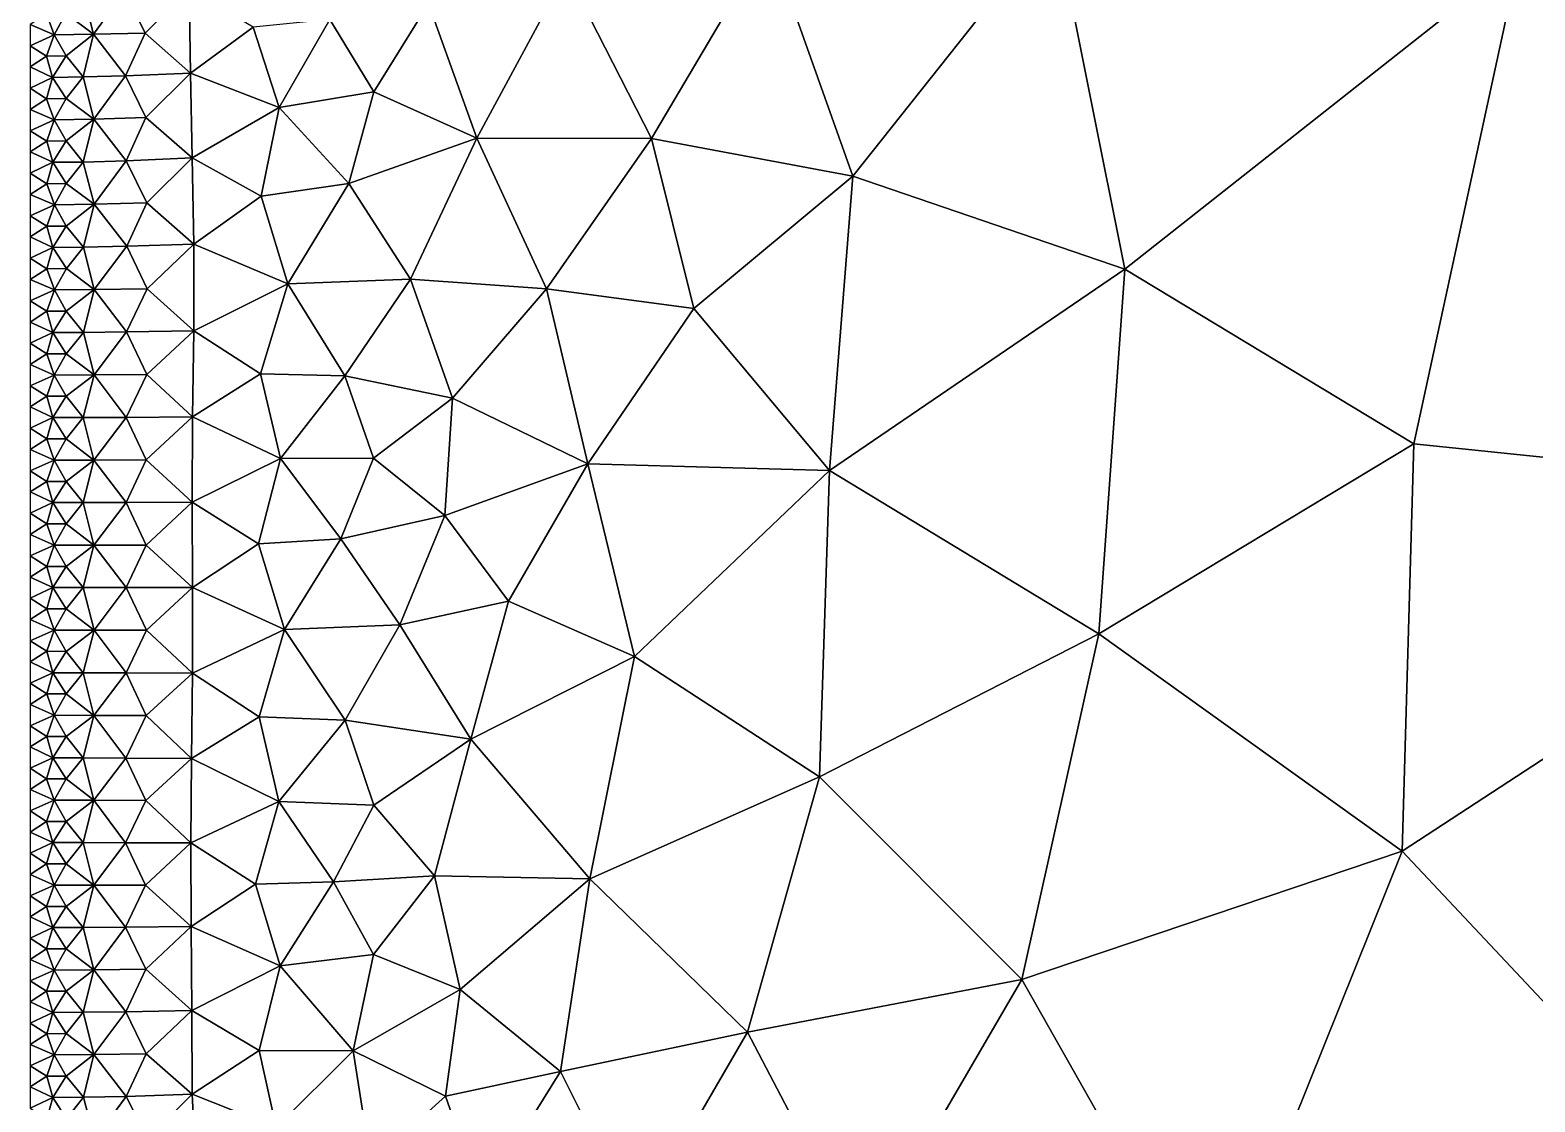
# Model space of a CAD drawing. Header units: metres. Extents: x 1 to 72, y -280 to 0.
# Drawn here: x 1 to 15.17, y -265.73 to -255.63 of the extents above; entities that cross this region are included whole.
import ezdxf

# ---------------------------------------------------------------- set-up
doc = ezdxf.new("R2010")
doc.units = ezdxf.units.M

msp = doc.modelspace()

# ---------------------------------------------------------------- linework, layer by layer
at = {"layer": 'layer', "color": 0}
for points in [[(19.0095, -260.045), (21.854, -251.898), (15.0257, -254.952)], [(8.7514, -257.008), (10.6558, -254.608), (7.95724, -254.783)], [(11.3124, -257.886), (10.6558, -254.608), (8.7514, -257.008)], [(11.3124, -257.886), (15.0257, -254.952), (10.6558, -254.608)], [(6.85283, -256.653), (7.95724, -254.783), (6.05316, -255.086)], [(8.7514, -257.008), (7.95724, -254.783), (6.85283, -256.653)], [(14.0336, -259.531), (15.0257, -254.952), (11.3124, -257.886)], [(14.0336, -259.531), (19.0095, -260.045), (15.0257, -254.952)], [(5.20902, -256.652), (6.05316, -255.086), (4.75415, -255.387)], [(6.85283, -256.653), (6.05316, -255.086), (5.20902, -256.652)], [(1.49653, -255.276), (1.33794, -255.477), (1.59695, -255.673)], [(1.49653, -255.276), (1.59695, -255.673), (1.89266, -255.267)], [(1.89266, -255.267), (1.59695, -255.673), (2.08249, -255.661)], [(1.89266, -255.267), (2.08249, -255.661), (2.49827, -255.248)], [(2.49827, -255.248), (2.08249, -255.661), (2.51084, -256.038)], [(2.49827, -255.248), (2.51084, -256.038), (3.10268, -255.606)], [(3.8221, -255.533), (4.23891, -256.214), (4.75415, -255.387)], [(4.75415, -255.387), (4.23891, -256.214), (5.20902, -256.652)], [(1.15544, -255.479), (1, -255.58), (1.22643, -255.678)], [(1.15544, -255.479), (1.22643, -255.678), (1.33794, -255.477)], [(1.33794, -255.477), (1.22643, -255.678), (1.59695, -255.673)], [(3.10268, -255.606), (3.34483, -256.363), (3.8221, -255.533)], [(3.8221, -255.533), (3.34483, -256.363), (4.23891, -256.214)], [(1, -255.58), (1, -255.781), (1.22643, -255.678)], [(1.22643, -255.678), (1, -255.781), (1.15569, -255.879)], [(1.22643, -255.678), (1.15569, -255.879), (1.33843, -255.877)], [(1.22643, -255.678), (1.33843, -255.877), (1.59695, -255.673)], [(1.59695, -255.673), (1.33843, -255.877), (1.49845, -256.075)], [(1.59695, -255.673), (1.49845, -256.075), (1.8977, -256.064)], [(1.59695, -255.673), (1.8977, -256.064), (2.08249, -255.661)], [(2.08249, -255.661), (1.8977, -256.064), (2.51084, -256.038)], [(3.10268, -255.606), (2.51084, -256.038), (3.34483, -256.363)], [(1, -255.781), (1, -255.981), (1.15569, -255.879)], [(1.15569, -255.879), (1, -255.981), (1.2126, -256.079)], [(1, -255.981), (1, -256.181), (1.2126, -256.079)], [(1.15569, -255.879), (1.2126, -256.079), (1.33843, -255.877)], [(1.33843, -255.877), (1.2126, -256.079), (1.49845, -256.075)], [(1.2126, -256.079), (1, -256.181), (1.15598, -256.28)], [(1.2126, -256.079), (1.15598, -256.28), (1.33924, -256.277)], [(1.2126, -256.079), (1.33924, -256.277), (1.49845, -256.075)], [(1.49845, -256.075), (1.33924, -256.277), (1.60022, -256.472)], [(1.49845, -256.075), (1.60022, -256.472), (1.8977, -256.064)], [(1.8977, -256.064), (1.60022, -256.472), (2.09061, -256.458)], [(1.8977, -256.064), (2.09061, -256.458), (2.51084, -256.038)], [(2.51084, -256.038), (2.09061, -256.458), (2.52777, -256.837)], [(2.51084, -256.038), (2.52777, -256.837), (3.34483, -256.363)], [(1, -256.181), (1, -256.381), (1.15598, -256.28)], [(1.15598, -256.28), (1.22741, -256.479), (1.33924, -256.277)], [(1.33924, -256.277), (1.22741, -256.479), (1.60022, -256.472)], [(3.34483, -256.363), (4.0033, -257.078), (4.23891, -256.214)], [(4.23891, -256.214), (4.0033, -257.078), (5.20902, -256.652)], [(1.15598, -256.28), (1, -256.381), (1.22741, -256.479)], [(1, -256.381), (1, -256.581), (1.22741, -256.479)], [(3.34483, -256.363), (2.52777, -256.837), (3.17604, -257.198)], [(3.34483, -256.363), (3.17604, -257.198), (4.0033, -257.078)], [(1.22741, -256.479), (1, -256.581), (1.15627, -256.68)], [(1.22741, -256.479), (1.15627, -256.68), (1.33986, -256.678)], [(1.22741, -256.479), (1.33986, -256.678), (1.60022, -256.472)], [(1.60022, -256.472), (1.33986, -256.678), (1.50091, -256.876)], [(1.60022, -256.472), (1.50091, -256.876), (1.90441, -256.865)], [(1.60022, -256.472), (1.90441, -256.865), (2.09061, -256.458)], [(2.09061, -256.458), (1.90441, -256.865), (2.52777, -256.837)], [(1, -256.581), (1, -256.781), (1.15627, -256.68)], [(1.15627, -256.68), (1, -256.781), (1.2135, -256.879)], [(1.15627, -256.68), (1.2135, -256.879), (1.33986, -256.678)], [(1.33986, -256.678), (1.2135, -256.879), (1.50091, -256.876)], [(4.0033, -257.078), (4.58384, -257.978), (5.20902, -256.652)], [(5.86329, -258.07), (5.20902, -256.652), (4.58384, -257.978)], [(5.86329, -258.07), (6.85283, -256.653), (5.20902, -256.652)], [(7.25206, -258.256), (6.85283, -256.653), (5.86329, -258.07)], [(7.25206, -258.256), (8.7514, -257.008), (6.85283, -256.653)], [(1, -256.781), (1, -256.982), (1.2135, -256.879)], [(1.90441, -256.865), (2.0994, -257.262), (2.52777, -256.837)], [(2.52777, -256.837), (2.0994, -257.262), (2.54354, -257.65)], [(2.52777, -256.837), (2.54354, -257.65), (3.17604, -257.198)], [(1.2135, -256.879), (1, -256.982), (1.15657, -257.08)], [(1, -256.982), (1, -257.182), (1.15657, -257.08)], [(1.2135, -256.879), (1.15657, -257.08), (1.34069, -257.078)], [(1.2135, -256.879), (1.34069, -257.078), (1.50091, -256.876)], [(1.50091, -256.876), (1.34069, -257.078), (1.60358, -257.274)], [(1.50091, -256.876), (1.60358, -257.274), (1.90441, -256.865)], [(1.90441, -256.865), (1.60358, -257.274), (2.0994, -257.262)], [(1.15657, -257.08), (1, -257.182), (1.2284, -257.28)], [(1.15657, -257.08), (1.2284, -257.28), (1.34069, -257.078)], [(1.34069, -257.078), (1.2284, -257.28), (1.60358, -257.274)], [(3.17604, -257.198), (3.42865, -258.022), (4.0033, -257.078)], [(4.0033, -257.078), (3.42865, -258.022), (4.58384, -257.978)], [(8.53064, -259.782), (8.7514, -257.008), (7.25206, -258.256)], [(8.53064, -259.782), (11.3124, -257.886), (8.7514, -257.008)], [(1, -257.182), (1, -257.382), (1.2284, -257.28)], [(1.60358, -257.274), (1.90983, -257.67), (2.0994, -257.262)], [(2.0994, -257.262), (1.90983, -257.67), (2.54354, -257.65)], [(3.17604, -257.198), (2.54354, -257.65), (3.42865, -258.022)], [(1.2284, -257.28), (1, -257.382), (1.15676, -257.481)], [(1, -257.382), (1, -257.582), (1.15676, -257.481)], [(1.2284, -257.28), (1.15676, -257.481), (1.34113, -257.479)], [(1.2284, -257.28), (1.34113, -257.479), (1.60358, -257.274)], [(1.60358, -257.274), (1.34113, -257.479), (1.50266, -257.678)], [(1.60358, -257.274), (1.50266, -257.678), (1.90983, -257.67)], [(1.15676, -257.481), (1, -257.582), (1.21412, -257.681)], [(1.15676, -257.481), (1.21412, -257.681), (1.34113, -257.479)], [(1.34113, -257.479), (1.21412, -257.681), (1.50266, -257.678)], [(1, -257.582), (1, -257.782), (1.21412, -257.681)], [(1.21412, -257.681), (1, -257.782), (1.15684, -257.881)], [(1.21412, -257.681), (1.15684, -257.881), (1.34141, -257.88)], [(1.21412, -257.681), (1.34141, -257.88), (1.50266, -257.678)], [(1.50266, -257.678), (1.34141, -257.88), (1.60482, -258.078)], [(1.50266, -257.678), (1.60482, -258.078), (1.90983, -257.67)], [(1.90983, -257.67), (1.60482, -258.078), (2.10299, -258.07)], [(1.90983, -257.67), (2.10299, -258.07), (2.54354, -257.65)], [(2.54354, -257.65), (2.10299, -258.07), (2.54224, -258.466)], [(2.54354, -257.65), (2.54224, -258.466), (3.42865, -258.022)], [(1, -257.782), (1, -257.982), (1.15684, -257.881)], [(1.15684, -257.881), (1, -257.982), (1.22873, -258.081)], [(1.15684, -257.881), (1.22873, -258.081), (1.34141, -257.88)], [(1.34141, -257.88), (1.22873, -258.081), (1.60482, -258.078)], [(3.42865, -258.022), (3.96349, -258.889), (4.58384, -257.978)], [(4.58384, -257.978), (3.96349, -258.889), (4.9783, -259.099)], [(4.58384, -257.978), (4.9783, -259.099), (5.86329, -258.07)], [(11.0677, -261.32), (11.3124, -257.886), (8.53064, -259.782)], [(11.0677, -261.32), (14.0336, -259.531), (11.3124, -257.886)], [(1, -257.982), (1, -258.183), (1.22873, -258.081)], [(1.22873, -258.081), (1, -258.183), (1.15679, -258.282)], [(1.22873, -258.081), (1.15679, -258.282), (1.3413, -258.281)], [(1.22873, -258.081), (1.3413, -258.281), (1.60482, -258.078)], [(1.60482, -258.078), (1.3413, -258.281), (1.50231, -258.481)], [(1.60482, -258.078), (1.50231, -258.481), (1.90932, -258.476)], [(1.60482, -258.078), (1.90932, -258.476), (2.10299, -258.07)], [(2.10299, -258.07), (1.90932, -258.476), (2.54224, -258.466)], [(3.42865, -258.022), (2.54224, -258.466), (3.16895, -258.87)], [(3.42865, -258.022), (3.16895, -258.87), (3.96349, -258.889)], [(6.25256, -259.719), (5.86329, -258.07), (4.9783, -259.099)], [(6.25256, -259.719), (7.25206, -258.256), (5.86329, -258.07)], [(1, -258.183), (1, -258.383), (1.15679, -258.282)], [(8.53064, -259.782), (7.25206, -258.256), (6.25256, -259.719)], [(1.15679, -258.282), (1, -258.383), (1.21398, -258.482)], [(1, -258.383), (1, -258.583), (1.21398, -258.482)], [(1.15679, -258.282), (1.21398, -258.482), (1.3413, -258.281)], [(1.3413, -258.281), (1.21398, -258.482), (1.50231, -258.481)], [(1.21398, -258.482), (1, -258.583), (1.1566, -258.683)], [(1.21398, -258.482), (1.1566, -258.683), (1.34087, -258.682)], [(1.21398, -258.482), (1.34087, -258.682), (1.50231, -258.481)], [(1.50231, -258.481), (1.34087, -258.682), (1.60327, -258.881)], [(1.50231, -258.481), (1.60327, -258.881), (1.90932, -258.476)], [(1.90932, -258.476), (1.60327, -258.881), (2.09889, -258.878)], [(1.90932, -258.476), (2.09889, -258.878), (2.54224, -258.466)], [(2.54224, -258.466), (2.09889, -258.878), (2.52967, -259.277)], [(2.54224, -258.466), (2.52967, -259.277), (3.16895, -258.87)], [(1, -258.583), (1, -258.783), (1.1566, -258.683)], [(1.1566, -258.683), (1, -258.783), (1.22824, -258.883)], [(1.1566, -258.683), (1.22824, -258.883), (1.34087, -258.682)], [(1.34087, -258.682), (1.22824, -258.883), (1.60327, -258.881)], [(1, -258.783), (1, -258.983), (1.22824, -258.883)], [(1.22824, -258.883), (1, -258.983), (1.15644, -259.083)], [(1.22824, -258.883), (1.15644, -259.083), (1.34047, -259.083)], [(1.22824, -258.883), (1.34047, -259.083), (1.60327, -258.881)], [(1.60327, -258.881), (1.34047, -259.083), (1.50079, -259.283)], [(1.60327, -258.881), (1.50079, -259.283), (1.90508, -259.281)], [(1.60327, -258.881), (1.90508, -259.281), (2.09889, -258.878)], [(2.09889, -258.878), (1.90508, -259.281), (2.52967, -259.277)], [(3.16895, -258.87), (2.52967, -259.277), (3.35959, -259.67)], [(3.16895, -258.87), (3.35959, -259.67), (3.96349, -258.889)], [(3.96349, -258.889), (3.35959, -259.67), (4.23385, -259.665)], [(3.96349, -258.889), (4.23385, -259.665), (4.9783, -259.099)], [(1, -258.983), (1, -259.183), (1.15644, -259.083)], [(1.15644, -259.083), (1, -259.183), (1.21344, -259.283)], [(1.15644, -259.083), (1.21344, -259.283), (1.34047, -259.083)], [(1.34047, -259.083), (1.21344, -259.283), (1.50079, -259.283)], [(4.9783, -259.099), (4.23385, -259.665), (4.90746, -260.205)], [(4.90746, -260.205), (6.25256, -259.719), (4.9783, -259.099)], [(1, -259.183), (1, -259.384), (1.21344, -259.283)], [(1.21344, -259.283), (1, -259.384), (1.15626, -259.484)], [(1, -259.384), (1, -259.584), (1.15626, -259.484)], [(1.21344, -259.283), (1.15626, -259.484), (1.34004, -259.483)], [(1.21344, -259.283), (1.34004, -259.483), (1.50079, -259.283)], [(1.50079, -259.283), (1.34004, -259.483), (1.60158, -259.683)], [(1.50079, -259.283), (1.60158, -259.683), (1.90508, -259.281)], [(1.90508, -259.281), (1.60158, -259.683), (2.09432, -259.682)], [(1.90508, -259.281), (2.09432, -259.682), (2.52967, -259.277)], [(2.52967, -259.277), (2.09432, -259.682), (2.52566, -260.08)], [(2.52967, -259.277), (2.52566, -260.08), (3.35959, -259.67)], [(1.15626, -259.484), (1, -259.584), (1.22774, -259.684)], [(1.15626, -259.484), (1.22774, -259.684), (1.34004, -259.483)], [(1.34004, -259.483), (1.22774, -259.684), (1.60158, -259.683)], [(13.9255, -263.368), (14.0336, -259.531), (11.0677, -261.32)], [(13.9255, -263.368), (19.0095, -260.045), (14.0336, -259.531)], [(1, -259.584), (1, -259.784), (1.22774, -259.684)], [(3.35959, -259.67), (2.52566, -260.08), (3.15209, -260.471)], [(3.35959, -259.67), (3.15209, -260.471), (3.92685, -260.425)], [(3.35959, -259.67), (3.92685, -260.425), (4.23385, -259.665)], [(4.23385, -259.665), (3.92685, -260.425), (4.90746, -260.205)], [(1.22774, -259.684), (1, -259.784), (1.15623, -259.884)], [(1, -259.784), (1, -259.984), (1.15623, -259.884)], [(1.22774, -259.684), (1.15623, -259.884), (1.33993, -259.884)], [(1.22774, -259.684), (1.33993, -259.884), (1.60158, -259.683)], [(1.60158, -259.683), (1.33993, -259.884), (1.50028, -260.084)], [(1.60158, -259.683), (1.50028, -260.084), (1.90353, -260.083)], [(1.60158, -259.683), (1.90353, -260.083), (2.09432, -259.682)], [(2.09432, -259.682), (1.90353, -260.083), (2.52566, -260.08)], [(5.5074, -261.014), (6.25256, -259.719), (4.90746, -260.205)], [(6.69467, -261.534), (6.25256, -259.719), (5.5074, -261.014)], [(6.69467, -261.534), (8.53064, -259.782), (6.25256, -259.719)], [(8.435, -262.668), (8.53064, -259.782), (6.69467, -261.534)], [(8.435, -262.668), (11.0677, -261.32), (8.53064, -259.782)], [(1.15623, -259.884), (1, -259.984), (1.21326, -260.084)], [(1.15623, -259.884), (1.21326, -260.084), (1.33993, -259.884)], [(1.33993, -259.884), (1.21326, -260.084), (1.50028, -260.084)], [(1, -259.984), (1, -260.184), (1.21326, -260.084)], [(1.21326, -260.084), (1, -260.184), (1.15625, -260.284)], [(1.21326, -260.084), (1.15625, -260.284), (1.33999, -260.284)], [(1.21326, -260.084), (1.33999, -260.284), (1.50028, -260.084)], [(1.50028, -260.084), (1.33999, -260.284), (1.60173, -260.484)], [(1.50028, -260.084), (1.60173, -260.484), (1.90353, -260.083)], [(1.90353, -260.083), (1.60173, -260.484), (2.09486, -260.484)], [(1.90353, -260.083), (2.09486, -260.484), (2.52566, -260.08)], [(2.52566, -260.08), (2.09486, -260.484), (2.53108, -260.883)], [(2.52566, -260.08), (2.53108, -260.883), (3.15209, -260.471)], [(17.1881, -266.84), (19.0095, -260.045), (13.9255, -263.368)], [(1, -260.184), (1, -260.384), (1.15625, -260.284)], [(3.92685, -260.425), (4.48245, -261.235), (4.90746, -260.205)], [(4.90746, -260.205), (4.48245, -261.235), (5.5074, -261.014)], [(1.15625, -260.284), (1, -260.384), (1.2278, -260.484)], [(1, -260.384), (1, -260.584), (1.2278, -260.484)], [(1.15625, -260.284), (1.2278, -260.484), (1.33999, -260.284)], [(1.33999, -260.284), (1.2278, -260.484), (1.60173, -260.484)], [(1.2278, -260.484), (1, -260.584), (1.15634, -260.685)], [(1.2278, -260.484), (1.15634, -260.685), (1.34015, -260.685)], [(1.2278, -260.484), (1.34015, -260.685), (1.60173, -260.484)], [(1.60173, -260.484), (1.34015, -260.685), (1.50082, -260.885)], [(1.60173, -260.484), (1.50082, -260.885), (1.90506, -260.885)], [(1.60173, -260.484), (1.90506, -260.885), (2.09486, -260.484)], [(2.09486, -260.484), (1.90506, -260.885), (2.53108, -260.883)], [(3.15209, -260.471), (2.53108, -260.883), (3.39559, -261.279)], [(3.15209, -260.471), (3.39559, -261.279), (3.92685, -260.425)], [(3.92685, -260.425), (3.39559, -261.279), (4.48245, -261.235)], [(1, -260.584), (1, -260.785), (1.15634, -260.685)], [(1.15634, -260.685), (1, -260.785), (1.21345, -260.885)], [(1, -260.785), (1, -260.985), (1.21345, -260.885)], [(1.15634, -260.685), (1.21345, -260.885), (1.34015, -260.685)], [(1.34015, -260.685), (1.21345, -260.885), (1.50082, -260.885)], [(1.21345, -260.885), (1, -260.985), (1.15638, -261.085)], [(1.21345, -260.885), (1.15638, -261.085), (1.3403, -261.085)], [(1.21345, -260.885), (1.3403, -261.085), (1.50082, -260.885)], [(1.50082, -260.885), (1.3403, -261.085), (1.60225, -261.286)], [(1.50082, -260.885), (1.60225, -261.286), (1.90506, -260.885)], [(1.90506, -260.885), (1.60225, -261.286), (2.09652, -261.287)], [(1.90506, -260.885), (2.09652, -261.287), (2.53108, -260.883)], [(2.53108, -260.883), (2.09652, -261.287), (2.53135, -261.69)], [(2.53108, -260.883), (2.53135, -261.69), (3.39559, -261.279)], [(1, -260.985), (1, -261.185), (1.15638, -261.085)], [(1.15638, -261.085), (1, -261.185), (1.22796, -261.285)], [(1.15638, -261.085), (1.22796, -261.285), (1.3403, -261.085)], [(1.3403, -261.085), (1.22796, -261.285), (1.60225, -261.286)], [(4.48245, -261.235), (5.15032, -262.312), (5.5074, -261.014)], [(5.15032, -262.312), (6.69467, -261.534), (5.5074, -261.014)], [(1, -261.185), (1, -261.385), (1.22796, -261.285)], [(3.39559, -261.279), (3.96753, -262.132), (4.48245, -261.235)], [(4.48245, -261.235), (3.96753, -262.132), (5.15032, -262.312)], [(1.22796, -261.285), (1, -261.385), (1.15638, -261.485)], [(1.22796, -261.285), (1.15638, -261.485), (1.34027, -261.486)], [(1.22796, -261.285), (1.34027, -261.486), (1.60225, -261.286)], [(1.60225, -261.286), (1.34027, -261.486), (1.50072, -261.687)], [(1.60225, -261.286), (1.50072, -261.687), (1.90495, -261.688)], [(1.60225, -261.286), (1.90495, -261.688), (2.09652, -261.287)], [(2.09652, -261.287), (1.90495, -261.688), (2.53135, -261.69)], [(3.39559, -261.279), (2.53135, -261.69), (3.15742, -262.102)], [(3.39559, -261.279), (3.15742, -262.102), (3.96753, -262.132)], [(10.3426, -264.576), (11.0677, -261.32), (8.435, -262.668)], [(10.3426, -264.576), (13.9255, -263.368), (11.0677, -261.32)], [(1, -261.385), (1, -261.585), (1.15638, -261.485)], [(1.15638, -261.485), (1, -261.585), (1.2134, -261.686)], [(1.15638, -261.485), (1.2134, -261.686), (1.34027, -261.486)], [(1.34027, -261.486), (1.2134, -261.686), (1.50072, -261.687)], [(1, -261.585), (1, -261.785), (1.2134, -261.686)], [(6.27192, -263.627), (6.69467, -261.534), (5.15032, -262.312)], [(6.27192, -263.627), (8.435, -262.668), (6.69467, -261.534)], [(1.2134, -261.686), (1, -261.785), (1.15626, -261.886)], [(1, -261.785), (1, -261.986), (1.15626, -261.886)], [(1.2134, -261.686), (1.15626, -261.886), (1.34002, -261.886)], [(1.2134, -261.686), (1.34002, -261.886), (1.50072, -261.687)], [(1.50072, -261.687), (1.34002, -261.886), (1.60127, -262.088)], [(1.50072, -261.687), (1.60127, -262.088), (1.90495, -261.688)], [(1.90495, -261.688), (1.60127, -262.088), (2.09401, -262.09)], [(1.90495, -261.688), (2.09401, -262.09), (2.53135, -261.69)], [(2.53135, -261.69), (2.09401, -262.09), (2.52186, -262.494)], [(2.53135, -261.69), (2.52186, -262.494), (3.15742, -262.102)], [(1.15626, -261.886), (1, -261.986), (1.22766, -262.086)], [(1.15626, -261.886), (1.22766, -262.086), (1.34002, -261.886)], [(1.34002, -261.886), (1.22766, -262.086), (1.60127, -262.088)], [(1, -261.986), (1, -262.186), (1.22766, -262.086)], [(1.22766, -262.086), (1, -262.186), (1.15615, -262.286)], [(1.22766, -262.086), (1.15615, -262.286), (1.33972, -262.287)], [(1.22766, -262.086), (1.33972, -262.287), (1.60127, -262.088)], [(1.60127, -262.088), (1.33972, -262.287), (1.49958, -262.488)], [(1.60127, -262.088), (1.49958, -262.488), (1.90171, -262.49)], [(1.60127, -262.088), (1.90171, -262.49), (2.09401, -262.09)], [(2.09401, -262.09), (1.90171, -262.49), (2.52186, -262.494)], [(1, -262.186), (1, -262.386), (1.15615, -262.286)], [(3.15742, -262.102), (2.52186, -262.494), (3.34379, -262.9)], [(3.15742, -262.102), (3.34379, -262.9), (3.96753, -262.132)], [(3.96753, -262.132), (3.34379, -262.9), (4.23799, -262.933)], [(3.96753, -262.132), (4.23799, -262.933), (5.15032, -262.312)], [(1.15615, -262.286), (1, -262.386), (1.21299, -262.487)], [(1.15615, -262.286), (1.21299, -262.487), (1.33972, -262.287)], [(1.33972, -262.287), (1.21299, -262.487), (1.49958, -262.488)], [(4.80839, -263.601), (5.15032, -262.312), (4.23799, -262.933)], [(4.80839, -263.601), (6.27192, -263.627), (5.15032, -262.312)], [(1, -262.386), (1, -262.586), (1.21299, -262.487)], [(1.21299, -262.487), (1, -262.586), (1.15597, -262.687)], [(1.21299, -262.487), (1.15597, -262.687), (1.3393, -262.687)], [(1.21299, -262.487), (1.3393, -262.687), (1.49958, -262.488)], [(1.49958, -262.488), (1.3393, -262.687), (1.59962, -262.888)], [(1.49958, -262.488), (1.59962, -262.888), (1.90171, -262.49)], [(1.90171, -262.49), (1.59962, -262.888), (2.08956, -262.89)], [(1.90171, -262.49), (2.08956, -262.89), (2.52186, -262.494)], [(2.52186, -262.494), (2.08956, -262.89), (2.51509, -263.289)], [(2.52186, -262.494), (2.51509, -263.289), (3.34379, -262.9)], [(1, -262.586), (1, -262.786), (1.15597, -262.687)], [(1.15597, -262.687), (1, -262.786), (1.22716, -262.887)], [(1, -262.786), (1, -262.986), (1.22716, -262.887)], [(1.15597, -262.687), (1.22716, -262.887), (1.3393, -262.687)], [(1.3393, -262.687), (1.22716, -262.887), (1.59962, -262.888)], [(7.75922, -265.073), (8.435, -262.668), (6.27192, -263.627)], [(7.75922, -265.073), (10.3426, -264.576), (8.435, -262.668)], [(1.22716, -262.887), (1, -262.986), (1.1559, -263.087)], [(1.22716, -262.887), (1.1559, -263.087), (1.33909, -263.087)], [(1.22716, -262.887), (1.33909, -263.087), (1.59962, -262.888)], [(1.59962, -262.888), (1.33909, -263.087), (1.49873, -263.287)], [(1.59962, -262.888), (1.49873, -263.287), (1.89924, -263.288)], [(1.59962, -262.888), (1.89924, -263.288), (2.08956, -262.89)], [(2.08956, -262.89), (1.89924, -263.288), (2.51509, -263.289)], [(3.34379, -262.9), (2.51509, -263.289), (3.12386, -263.679)], [(3.34379, -262.9), (3.12386, -263.679), (3.85741, -263.657)], [(3.34379, -262.9), (3.85741, -263.657), (4.23799, -262.933)], [(4.23799, -262.933), (3.85741, -263.657), (4.80839, -263.601)], [(1, -262.986), (1, -263.187), (1.1559, -263.087)], [(1.1559, -263.087), (1, -263.187), (1.21269, -263.287)], [(1, -263.187), (1, -263.387), (1.21269, -263.287)], [(1.1559, -263.087), (1.21269, -263.287), (1.33909, -263.087)], [(1.33909, -263.087), (1.21269, -263.287), (1.49873, -263.287)], [(1.21269, -263.287), (1, -263.387), (1.15584, -263.487)], [(1.21269, -263.287), (1.15584, -263.487), (1.33897, -263.487)], [(1.21269, -263.287), (1.33897, -263.487), (1.49873, -263.287)], [(1.49873, -263.287), (1.33897, -263.487), (1.5991, -263.687)], [(1.49873, -263.287), (1.5991, -263.687), (1.89924, -263.288)], [(1.89924, -263.288), (1.5991, -263.687), (2.0882, -263.686)], [(1.89924, -263.288), (2.0882, -263.686), (2.51509, -263.289)], [(2.51509, -263.289), (2.0882, -263.686), (2.51683, -264.078)], [(2.51509, -263.289), (2.51683, -264.078), (3.12386, -263.679)], [(1, -263.387), (1, -263.587), (1.15584, -263.487)], [(1.15584, -263.487), (1, -263.587), (1.22702, -263.687)], [(1.15584, -263.487), (1.22702, -263.687), (1.33897, -263.487)], [(1.33897, -263.487), (1.22702, -263.687), (1.5991, -263.687)], [(12.1536, -267.776), (13.9255, -263.368), (10.3426, -264.576)], [(12.1536, -267.776), (17.1881, -266.84), (13.9255, -263.368)], [(1, -263.587), (1, -263.787), (1.22702, -263.687)], [(3.85741, -263.657), (4.2361, -264.341), (4.80839, -263.601)], [(5.05093, -264.67), (4.80839, -263.601), (4.2361, -264.341)], [(5.05093, -264.67), (6.27192, -263.627), (4.80839, -263.601)], [(5.99498, -265.443), (6.27192, -263.627), (5.05093, -264.67)], [(5.99498, -265.443), (7.75922, -265.073), (6.27192, -263.627)], [(1.22702, -263.687), (1, -263.787), (1.15589, -263.887)], [(1, -263.787), (1, -263.987), (1.15589, -263.887)], [(1.22702, -263.687), (1.15589, -263.887), (1.33902, -263.887)], [(1.22702, -263.687), (1.33902, -263.887), (1.5991, -263.687)], [(1.5991, -263.687), (1.33902, -263.887), (1.49893, -264.086)], [(1.5991, -263.687), (1.49893, -264.086), (1.89971, -264.084)], [(1.5991, -263.687), (1.89971, -264.084), (2.0882, -263.686)], [(2.0882, -263.686), (1.89971, -264.084), (2.51683, -264.078)], [(3.12386, -263.679), (2.51683, -264.078), (3.35461, -264.448)], [(3.12386, -263.679), (3.35461, -264.448), (3.85741, -263.657)], [(3.85741, -263.657), (3.35461, -264.448), (4.2361, -264.341)], [(1.15589, -263.887), (1, -263.987), (1.21276, -264.087)], [(1.15589, -263.887), (1.21276, -264.087), (1.33902, -263.887)], [(1.33902, -263.887), (1.21276, -264.087), (1.49893, -264.086)], [(1, -263.987), (1, -264.187), (1.21276, -264.087)], [(1.21276, -264.087), (1, -264.187), (1.15595, -264.287)], [(1, -264.187), (1, -264.388), (1.15595, -264.287)], [(1.21276, -264.087), (1.15595, -264.287), (1.33922, -264.287)], [(1.21276, -264.087), (1.33922, -264.287), (1.49893, -264.086)], [(1.49893, -264.086), (1.33922, -264.287), (1.5999, -264.485)], [(1.49893, -264.086), (1.5999, -264.485), (1.89971, -264.084)], [(1.89971, -264.084), (1.5999, -264.485), (2.09031, -264.48)], [(1.89971, -264.084), (2.09031, -264.48), (2.51683, -264.078)], [(2.51683, -264.078), (2.09031, -264.48), (2.52313, -264.868)], [(2.51683, -264.078), (2.52313, -264.868), (3.35461, -264.448)], [(1.15595, -264.287), (1, -264.388), (1.22726, -264.487)], [(1.15595, -264.287), (1.22726, -264.487), (1.33922, -264.287)], [(1.33922, -264.287), (1.22726, -264.487), (1.5999, -264.485)], [(3.35461, -264.448), (4.04227, -265.249), (4.2361, -264.341)], [(4.2361, -264.341), (4.04227, -265.249), (5.05093, -264.67)], [(1, -264.388), (1, -264.588), (1.22726, -264.487)], [(1.22726, -264.487), (1, -264.588), (1.15606, -264.687)], [(1.22726, -264.487), (1.15606, -264.687), (1.33943, -264.686)], [(1.22726, -264.487), (1.33943, -264.686), (1.5999, -264.485)], [(1.5999, -264.485), (1.33943, -264.686), (1.49977, -264.885)], [(1.5999, -264.485), (1.49977, -264.885), (1.90193, -264.88)], [(1.5999, -264.485), (1.90193, -264.88), (2.09031, -264.48)], [(2.09031, -264.48), (1.90193, -264.88), (2.52313, -264.868)], [(3.35461, -264.448), (2.52313, -264.868), (3.15799, -265.244)], [(3.35461, -264.448), (3.15799, -265.244), (4.04227, -265.249)], [(1, -264.588), (1, -264.788), (1.15606, -264.687)], [(8.84395, -267.147), (10.3426, -264.576), (7.75922, -265.073)], [(8.84395, -267.147), (12.1536, -267.776), (10.3426, -264.576)], [(1.15606, -264.687), (1, -264.788), (1.21307, -264.887)], [(1.15606, -264.687), (1.21307, -264.887), (1.33943, -264.686)], [(1.33943, -264.686), (1.21307, -264.887), (1.49977, -264.885)], [(4.91375, -265.674), (5.05093, -264.67), (4.04227, -265.249)], [(4.91375, -265.674), (5.99498, -265.443), (5.05093, -264.67)], [(1, -264.788), (1, -264.988), (1.21307, -264.887)], [(1.21307, -264.887), (1, -264.988), (1.1562, -265.087)], [(1.21307, -264.887), (1.1562, -265.087), (1.33981, -265.086)], [(1.21307, -264.887), (1.33981, -265.086), (1.49977, -264.885)], [(1.49977, -264.885), (1.33981, -265.086), (1.60151, -265.283)], [(1.49977, -264.885), (1.60151, -265.283), (1.90193, -264.88)], [(1.90193, -264.88), (1.60151, -265.283), (2.09327, -265.275)], [(1.90193, -264.88), (2.09327, -265.275), (2.52313, -264.868)], [(2.52313, -264.868), (2.09327, -265.275), (2.52658, -265.656)], [(2.52313, -264.868), (2.52658, -265.656), (3.15799, -265.244)], [(1, -264.988), (1, -265.188), (1.1562, -265.087)], [(1.1562, -265.087), (1, -265.188), (1.22778, -265.287)], [(1, -265.188), (1, -265.388), (1.22778, -265.287)], [(1.1562, -265.087), (1.22778, -265.287), (1.33981, -265.086)], [(1.33981, -265.086), (1.22778, -265.287), (1.60151, -265.283)], [(6.71212, -266.874), (7.75922, -265.073), (5.99498, -265.443)], [(6.71212, -266.874), (8.84395, -267.147), (7.75922, -265.073)], [(1.22778, -265.287), (1, -265.388), (1.15644, -265.487)], [(1.22778, -265.287), (1.15644, -265.487), (1.34033, -265.486)], [(1.22778, -265.287), (1.34033, -265.486), (1.60151, -265.283)], [(1.60151, -265.283), (1.34033, -265.486), (1.5018, -265.685)], [(1.60151, -265.283), (1.5018, -265.685), (1.90607, -265.677)], [(1.60151, -265.283), (1.90607, -265.677), (2.09327, -265.275)], [(2.09327, -265.275), (1.90607, -265.677), (2.52658, -265.656)], [(3.15799, -265.244), (2.52658, -265.656), (3.31815, -265.97)], [(3.15799, -265.244), (3.31815, -265.97), (4.04227, -265.249)], [(4.04227, -265.249), (3.31815, -265.97), (4.2092, -266.31)], [(4.2092, -266.31), (4.91375, -265.674), (4.04227, -265.249)], [(1, -265.388), (1, -265.588), (1.15644, -265.487)], [(1.15644, -265.487), (1, -265.588), (1.21388, -265.687)], [(1.15644, -265.487), (1.21388, -265.687), (1.34033, -265.486)], [(1.34033, -265.486), (1.21388, -265.687), (1.5018, -265.685)], [(5.25146, -266.64), (5.99498, -265.443), (4.91375, -265.674)], [(5.25146, -266.64), (6.71212, -266.874), (5.99498, -265.443)], [(1, -265.588), (1, -265.789), (1.21388, -265.687)], [(1.21388, -265.687), (1, -265.789), (1.15695, -265.888)], [(1.21388, -265.687), (1.15695, -265.888), (1.34159, -265.887)], [(1.21388, -265.687), (1.34159, -265.887), (1.5018, -265.685)], [(1.5018, -265.685), (1.34159, -265.887), (1.60647, -266.084)], [(1.5018, -265.685), (1.60647, -266.084), (1.90607, -265.677)], [(1.90607, -265.677), (1.60647, -266.084), (2.10562, -266.075)], [(1.90607, -265.677), (2.10562, -266.075), (2.52658, -265.656)], [(2.52658, -265.656), (2.10562, -266.075), (2.56681, -266.466)], [(2.52658, -265.656), (2.56681, -266.466), (3.31815, -265.97)], [(5.25146, -266.64), (4.91375, -265.674), (4.2092, -266.31)]]:
    msp.add_3dface(points, dxfattribs=at)

doc.saveas('drawing.dxf')
